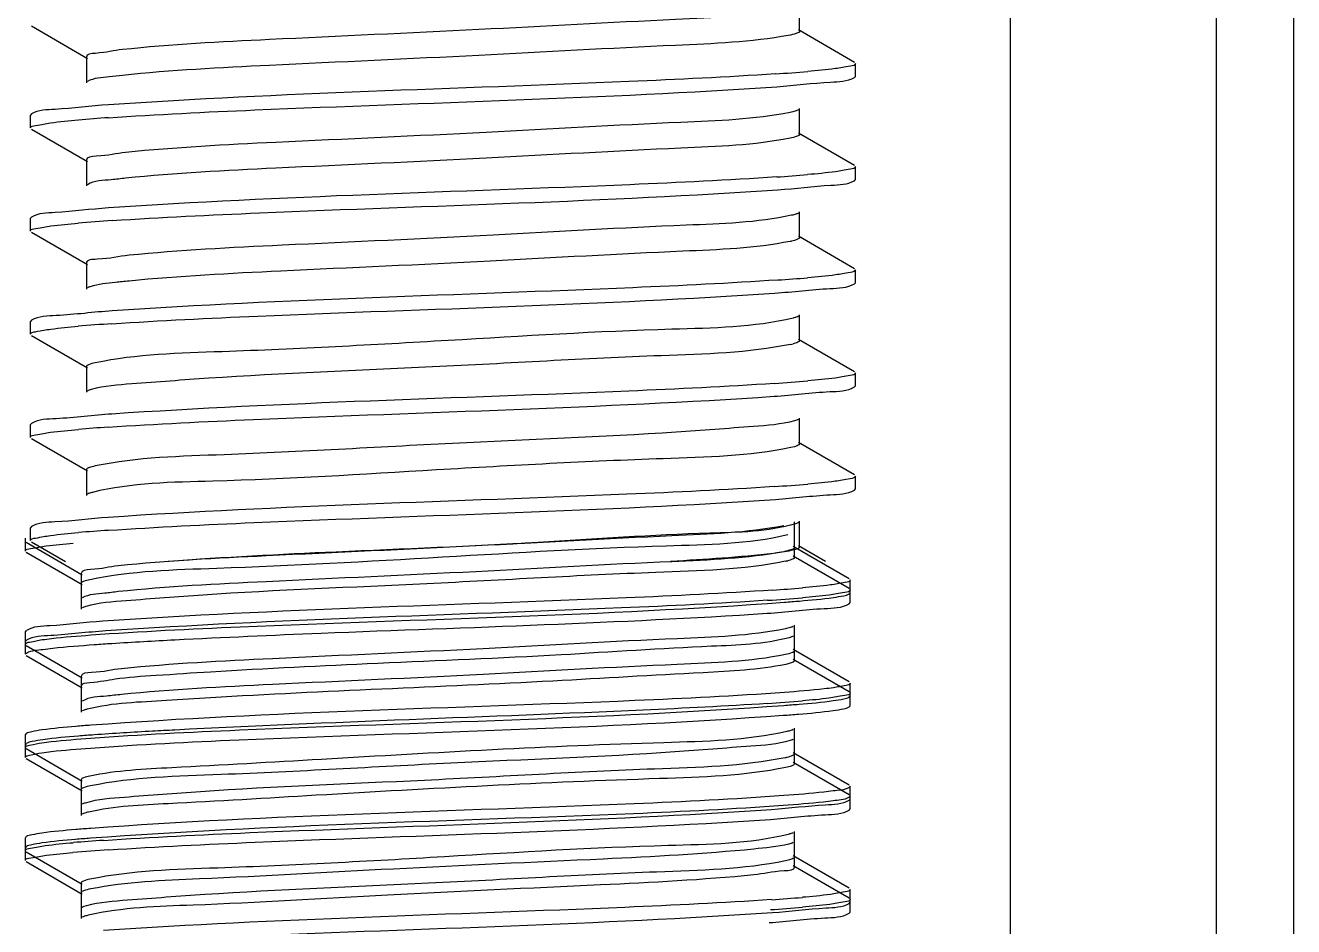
# Model space of a CAD drawing. Extents: x 1031190 to 1725648, y 733081 to 1571294.
# Drawn here: x 1139946.8 to 1140239.7, y 1214917.1 to 1215125.1 of the extents above; entities that cross this region are included whole.
import ezdxf

# ---------------------------------------------------------------- set-up
doc = ezdxf.new("R2010")
doc.units = 0
doc.header["$LTSCALE"] = 1000
doc.header["$MEASUREMENT"] = 0

msp = doc.modelspace()

# ---------------------------------------------------------------- linework, layer by layer
at = {"linetype": 'Continuous'}
for p, q in [((1140174.18, 1215988.29), (1140174.18, 1211247.26)), ((1140221.81, 1215988.29), (1140221.81, 1211247.26)), ((1140239.66, 1215988.29), (1140239.66, 1211247.26)), ((1140125.57, 1215123.79), (1140125.57, 1215129.74)), ((1139948.18, 1215125.01), (1139961.11, 1215117.53)), ((1140138.24, 1215116.61), (1140125.31, 1215124.09)), ((1139960.85, 1215117.83), (1139960.85, 1215111.88)), ((1140138.46, 1215113.37), (1140138.46, 1215116.35)), ((1140138.46, 1215113.37), (1140138.46, 1215116.35)), ((1140138.24, 1215113.11), (1140138.46, 1215113.37)), ((1139948.18, 1215104.7), (1139947.96, 1215104.44)), ((1139947.96, 1215101.46), (1139947.96, 1215104.44)), ((1139947.96, 1215101.46), (1139947.96, 1215104.44)), ((1140125.57, 1215099.97), (1140125.57, 1215105.93)), ((1139948.18, 1215101.2), (1139961.11, 1215093.72)), ((1140138.24, 1215092.79), (1140125.31, 1215100.28)), ((1139960.85, 1215094.02), (1139960.85, 1215088.07)), ((1140138.46, 1215089.56), (1140138.46, 1215092.53)), ((1140138.46, 1215089.56), (1140138.46, 1215092.53)), ((1140138.24, 1215089.29), (1140138.46, 1215089.56)), ((1139948.18, 1215080.89), (1139947.96, 1215080.63)), ((1139947.96, 1215077.65), (1139947.96, 1215080.63)), ((1139947.96, 1215077.65), (1139947.96, 1215080.63)), ((1140125.57, 1215076.16), (1140125.57, 1215082.11)), ((1139948.18, 1215077.39), (1139961.11, 1215069.91)), ((1140138.24, 1215068.98), (1140125.31, 1215076.46)), ((1139960.85, 1215070.21), (1139960.85, 1215064.25)), ((1140138.46, 1215065.74), (1140138.46, 1215068.72)), ((1140138.46, 1215065.74), (1140138.46, 1215068.72)), ((1140138.24, 1215065.48), (1140138.46, 1215065.74)), ((1139948.18, 1215057.07), (1139947.96, 1215056.81)), ((1140125.57, 1215052.35), (1140125.57, 1215058.3)), ((1139947.96, 1215053.84), (1139947.96, 1215056.81)), ((1139947.96, 1215053.84), (1139947.96, 1215056.81)), ((1139948.18, 1215053.58), (1139961.11, 1215046.09)), ((1140138.24, 1215045.17), (1140125.31, 1215052.65)), ((1139960.85, 1215046.39), (1139960.85, 1215040.44)), ((1140138.46, 1215041.93), (1140138.46, 1215044.91)), ((1140138.46, 1215041.93), (1140138.46, 1215044.91)), ((1140138.24, 1215041.67), (1140138.46, 1215041.93)), ((1140125.57, 1215028.54), (1140125.57, 1215034.49)), ((1139948.18, 1215033.26), (1139947.96, 1215033)), ((1139947.96, 1215030.02), (1139947.96, 1215033)), ((1139947.96, 1215030.02), (1139947.96, 1215033)), ((1139948.18, 1215029.76), (1139961.11, 1215022.28)), ((1140124.36, 1215027.89), (1140123.55, 1215027.69)), ((1140138.24, 1215021.35), (1140125.31, 1215028.84)), ((1139960.85, 1215022.58), (1139960.85, 1215016.63)), ((1140138.46, 1215018.12), (1140138.46, 1215021.09)), ((1140138.24, 1215017.86), (1140138.46, 1215018.12)), ((1140124.38, 1215004.58), (1140124.38, 1215010.53)), ((1140125.57, 1215004.72), (1140125.57, 1215010.68)), ((1139948.18, 1215009.45), (1139947.96, 1215009.19)), ((1139947.96, 1215006.21), (1139947.96, 1215009.19)), ((1139947.96, 1215006.21), (1139947.96, 1215009.19)), ((1140124.38, 1215002.3), (1140124.38, 1215008.25)), ((1139946.77, 1215003.79), (1139946.77, 1215006.76)), ((1139946.77, 1215003.79), (1139946.77, 1215006.76)), ((1139946.99, 1215005.81), (1139959.92, 1214998.32)), ((1139948.18, 1215005.95), (1139956.06, 1215001.39)), ((1140137.05, 1214997.4), (1140124.12, 1215004.88)), ((1140131.58, 1215001.39), (1140125.31, 1215005.02)), ((1139946.99, 1215003.53), (1139959.92, 1214996.05)), ((1140124.63, 1215004.15), (1140123.58, 1215003.89)), ((1140137.05, 1214995.12), (1140124.12, 1215002.6)), ((1139959.66, 1214998.63), (1139959.66, 1214992.67)), ((1139959.66, 1214996.35), (1139959.66, 1214990.39)), ((1140137.27, 1214994.16), (1140137.27, 1214997.14)), ((1140137.05, 1214993.9), (1140137.27, 1214994.16)), ((1140137.27, 1214991.88), (1140137.27, 1214994.86)), ((1140137.27, 1214991.88), (1140137.27, 1214994.86)), ((1140137.05, 1214991.62), (1140137.27, 1214991.88)), ((1139946.99, 1214985.49), (1139946.77, 1214985.23)), ((1139946.77, 1214982.25), (1139946.77, 1214985.23)), ((1139946.77, 1214982.25), (1139946.77, 1214985.23)), ((1140124.38, 1214980.77), (1140124.38, 1214986.72)), ((1140124.38, 1214978.49), (1140124.38, 1214984.44)), ((1139946.99, 1214983.21), (1139946.77, 1214982.95)), ((1139946.77, 1214979.98), (1139946.77, 1214982.95)), ((1139946.77, 1214979.98), (1139946.77, 1214982.95)), ((1139946.99, 1214981.99), (1139959.92, 1214974.51)), ((1140137.05, 1214973.59), (1140124.12, 1214981.07)), ((1139946.99, 1214979.71), (1139959.92, 1214972.23)), ((1140137.05, 1214971.31), (1140124.12, 1214978.79)), ((1140123.14, 1214977.83), (1140122.36, 1214977.64)), ((1139959.66, 1214974.81), (1139959.66, 1214968.86)), ((1139959.66, 1214972.53), (1139959.66, 1214966.58)), ((1140137.27, 1214970.35), (1140137.27, 1214973.32)), ((1140137.27, 1214970.35), (1140137.27, 1214973.32)), ((1140137.05, 1214970.09), (1140137.27, 1214970.35)), ((1140137.27, 1214968.07), (1140137.27, 1214971.05)), ((1140137.27, 1214968.07), (1140137.27, 1214971.05)), ((1140137.05, 1214967.81), (1140137.27, 1214968.07)), ((1139946.99, 1214961.68), (1139946.77, 1214961.42)), ((1139946.77, 1214958.44), (1139946.77, 1214961.42)), ((1139946.77, 1214958.44), (1139946.77, 1214961.42)), ((1140124.38, 1214956.95), (1140124.38, 1214962.91)), ((1140124.38, 1214954.67), (1140124.38, 1214960.63)), ((1139946.99, 1214959.4), (1139946.77, 1214959.14)), ((1139946.77, 1214956.16), (1139946.77, 1214959.14)), ((1139946.77, 1214956.16), (1139946.77, 1214959.14)), ((1139946.99, 1214958.18), (1139959.92, 1214950.7)), ((1139946.99, 1214955.9), (1139959.92, 1214948.42)), ((1140137.05, 1214949.77), (1140124.12, 1214957.25)), ((1140137.05, 1214947.49), (1140124.12, 1214954.98)), ((1140123.41, 1214954.09), (1140122.39, 1214953.84)), ((1139959.66, 1214951), (1139959.66, 1214945.05)), ((1139959.66, 1214948.72), (1139959.66, 1214942.77)), ((1140137.27, 1214946.53), (1140137.27, 1214949.51)), ((1140137.27, 1214946.53), (1140137.27, 1214949.51)), ((1140137.05, 1214946.27), (1140137.27, 1214946.53)), ((1140137.27, 1214944.26), (1140137.27, 1214947.23)), ((1140137.27, 1214944.26), (1140137.27, 1214947.23)), ((1140137.05, 1214944), (1140137.27, 1214944.26)), ((1139946.99, 1214937.87), (1139946.77, 1214937.61)), ((1139946.77, 1214934.63), (1139946.77, 1214937.61)), ((1139946.77, 1214934.63), (1139946.77, 1214937.61)), ((1140124.38, 1214933.14), (1140124.38, 1214939.09)), ((1139946.99, 1214935.59), (1139946.77, 1214935.33)), ((1139946.77, 1214932.35), (1139946.77, 1214935.33)), ((1139946.77, 1214932.35), (1139946.77, 1214935.33)), ((1139946.99, 1214934.37), (1139959.92, 1214926.89)), ((1140124.38, 1214930.86), (1140124.38, 1214936.81)), ((1139946.99, 1214932.09), (1139959.92, 1214924.61)), ((1140122.97, 1214932.44), (1140122.33, 1214932.29)), ((1140137.05, 1214925.96), (1140124.12, 1214933.44)), ((1140137.05, 1214923.68), (1140124.12, 1214931.16)), ((1139959.66, 1214927.19), (1139959.66, 1214921.23)), ((1140137.27, 1214922.72), (1140137.27, 1214925.7)), ((1139959.66, 1214924.91), (1139959.66, 1214918.95)), ((1140137.05, 1214922.46), (1140137.27, 1214922.72)), ((1140137.27, 1214920.44), (1140137.27, 1214923.42)), ((1140137.27, 1214920.44), (1140137.27, 1214923.42)), ((1140137.05, 1214920.18), (1140137.27, 1214920.44))]:
    msp.add_line(p, q, dxfattribs=at)
for centre, radius, start, end in [((1140092.55, 1215529.64), 416.6, 273.7824, 274.8062), ((1139993.36, 1214694.56), 410.18, 93.8281, 94.8033), ((1140092.88, 1215501.67), 412.43, 273.8103, 274.8058), ((1139994.45, 1214656.98), 423.99, 93.7358, 94.8048), ((1140119.4, 1215095.17), 20.28, 281.4289, 282.338), ((1140093.22, 1215473.58), 408.13, 273.8417, 274.8037), ((1139994.34, 1214634.57), 422.59, 93.7444, 94.8051), ((1140120.03, 1215068.4), 17.26, 281.5727, 283.5086), ((1140092.25, 1215461.93), 420.34, 273.7577, 274.8062), ((1139993.23, 1214624.7), 408.6, 93.8386, 94.8036), ((1140092.12, 1215439.77), 421.99, 273.7478, 274.8056), ((1139993.33, 1214599.63), 409.86, 93.8302, 94.8034), ((1140118.76, 1215018.74), 17.65, 281.5584, 283.3366), ((1140090.45, 1215419.7), 428.18, 273.7147, 274.7998), ((1140092.04, 1215401.91), 408.05, 273.842, 274.8039), ((1140090.32, 1215397.6), 429.9, 273.7049, 274.7979), ((1140118.41, 1214975.02), 19.31, 281.4817, 282.6766), ((1139992.17, 1214527.74), 410.18, 93.8281, 94.8033), ((1139993.8, 1214504.9), 430.8, 93.6991, 94.7988), ((1140091.72, 1215334.5), 412.1, 273.8126, 274.8057), ((1140091.29, 1215337.72), 417.61, 273.7817, 274.8013)]:
    msp.add_arc(centre, radius, start, end, dxfattribs=at)
for points, knots in [([(1140122.97, 1215128.79), (1140114.39, 1215127.2), (1140090.43, 1215126.29), (1140050.55, 1215124.02), (1140007.95, 1215122.14), (1139980.48, 1215120.74), (1139969.19, 1215119.55)], [0, 0, 0, 0, 0.169916, 0.464788, 0.779028, 1, 1, 1, 1]), ([(1140122.97, 1215122.83), (1140114.39, 1215121.25), (1140090.43, 1215120.34), (1140050.55, 1215118.07), (1140007.95, 1215116.18), (1139980.48, 1215114.79), (1139969.19, 1215113.6)], [0, 0, 0, 0, 0.169916, 0.464788, 0.779028, 1, 1, 1, 1]), ([(1140125.57, 1215123.79), (1140125.57, 1215123.52), (1140124.37, 1215123.12), (1140123.63, 1215122.95), (1140122.97, 1215122.83)], [0, 0, 0, 0, 0.287813, 1, 1, 1, 1]), ([(1139969.19, 1215119.55), (1139967.11, 1215119.34), (1139965.13, 1215118.71), (1139960.84, 1215118.59), (1139960.85, 1215117.83)], [0, 0, 0, 0, 0.733736, 1, 1, 1, 1]), ([(1140138.46, 1215116.35), (1140138.46, 1215115.91), (1140136.16, 1215115.63), (1140135, 1215115.31), (1140133.84, 1215115.16)], [0, 0, 0, 0, 0.271384, 1, 1, 1, 1]), ([(1139969.19, 1215113.6), (1139968.17, 1215113.49), (1139965.5, 1215113.1), (1139962.59, 1215113.04), (1139961.11, 1215112.18)], [0, 0, 0, 0, 0.373853, 1, 1, 1, 1]), ([(1140120.03, 1215113.95), (1140108.73, 1215113.19), (1140057.37, 1215110.72), (1140005.95, 1215109.53), (1139965.95, 1215106.81)], [0, 0, 0, 0, 0.220263, 1, 1, 1, 1]), ([(1140120.29, 1215110.99), (1140124.44, 1215111.27), (1140130.27, 1215112.08), (1140136.61, 1215112.18), (1140138.23, 1215113.11)], [0, 0, 0, 0, 0.690508, 1, 1, 1, 1]), ([(1139965.97, 1215103.83), (1139977.23, 1215104.6), (1140028.67, 1215107.07), (1140080.17, 1215108.27), (1140120.29, 1215110.99)], [0, 0, 0, 0, 0.219081, 1, 1, 1, 1]), ([(1139965.95, 1215106.81), (1139961.84, 1215106.53), (1139956.07, 1215105.73), (1139949.79, 1215105.62), (1139948.19, 1215104.7)], [0, 0, 0, 0, 0.690323, 1, 1, 1, 1]), ([(1140123.37, 1215105.05), (1140115.09, 1215103.39), (1140091.51, 1215102.6), (1140052, 1215100.25), (1140009.23, 1215098.4), (1139981.46, 1215096.98), (1139969.93, 1215095.82)], [0, 0, 0, 0, 0.164798, 0.457724, 0.773903, 1, 1, 1, 1]), ([(1140125.31, 1215105.63), (1140125.08, 1215105.49), (1140124.43, 1215105.28), (1140123.77, 1215105.13), (1140123.37, 1215105.05)], [0, 0, 0, 0, 0.388853, 1, 1, 1, 1]), ([(1139947.96, 1215101.46), (1139947.96, 1215101.9), (1139950.25, 1215102.18), (1139951.41, 1215102.5), (1139952.56, 1215102.65)], [0, 0, 0, 0, 0.271489, 1, 1, 1, 1]), ([(1140123.37, 1215099.1), (1140115.09, 1215097.44), (1140091.51, 1215096.64), (1140052, 1215094.29), (1140009.23, 1215092.45), (1139981.46, 1215091.03), (1139969.93, 1215089.86)], [0, 0, 0, 0, 0.164798, 0.457724, 0.773903, 1, 1, 1, 1]), ([(1140125.57, 1215099.97), (1140125.57, 1215099.74), (1140124.58, 1215099.36), (1140123.93, 1215099.21), (1140123.37, 1215099.1)], [0, 0, 0, 0, 0.292777, 1, 1, 1, 1]), ([(1139969.93, 1215095.82), (1139967.67, 1215095.59), (1139965.53, 1215094.9), (1139960.85, 1215094.84), (1139960.85, 1215094.02)], [0, 0, 0, 0, 0.734506, 1, 1, 1, 1]), ([(1140138.46, 1215092.53), (1140138.46, 1215092.1), (1140136.18, 1215091.81), (1140135.03, 1215091.5), (1140133.88, 1215091.35)], [0, 0, 0, 0, 0.271538, 1, 1, 1, 1]), ([(1139969.93, 1215089.86), (1139968.82, 1215089.75), (1139965.9, 1215089.33), (1139962.72, 1215089.31), (1139961.11, 1215088.37)], [0, 0, 0, 0, 0.375724, 1, 1, 1, 1]), ([(1140120.29, 1215090.15), (1140109, 1215089.39), (1140057.56, 1215086.91), (1140006.06, 1215085.72), (1139965.97, 1215083)], [0, 0, 0, 0, 0.219643, 1, 1, 1, 1]), ([(1140120.57, 1215087.19), (1140124.66, 1215087.47), (1140130.39, 1215088.27), (1140136.64, 1215088.38), (1140138.23, 1215089.29)], [0, 0, 0, 0, 0.690201, 1, 1, 1, 1]), ([(1139966.83, 1215080.08), (1139978.16, 1215080.83), (1140029.41, 1215083.29), (1140080.72, 1215084.48), (1140120.57, 1215087.19)], [0, 0, 0, 0, 0.221375, 1, 1, 1, 1]), ([(1139965.97, 1215083), (1139961.86, 1215082.72), (1139956.08, 1215081.92), (1139949.79, 1215081.81), (1139948.19, 1215080.89)], [0, 0, 0, 0, 0.690341, 1, 1, 1, 1]), ([(1140123.73, 1215081.31), (1140115.76, 1215079.57), (1140092.57, 1215078.91), (1140053.46, 1215076.47), (1140010.52, 1215074.66), (1139982.47, 1215073.22), (1139970.71, 1215072.08)], [0, 0, 0, 0, 0.159658, 0.450626, 0.768754, 1, 1, 1, 1]), ([(1140125.31, 1215081.81), (1140125.12, 1215081.7), (1140124.59, 1215081.52), (1140124.06, 1215081.38), (1140123.73, 1215081.31)], [0, 0, 0, 0, 0.39781, 1, 1, 1, 1]), ([(1139947.96, 1215077.65), (1139947.96, 1215078.09), (1139950.31, 1215078.37), (1139951.5, 1215078.7), (1139952.68, 1215078.85)], [0, 0, 0, 0, 0.271035, 1, 1, 1, 1]), ([(1140123.42, 1215075.29), (1140115.27, 1215073.64), (1140091.98, 1215072.86), (1140052.84, 1215070.51), (1140010.18, 1215068.69), (1139982.36, 1215067.26), (1139970.71, 1215066.13)], [0, 0, 0, 0, 0.163103, 0.454144, 0.77037, 1, 1, 1, 1]), ([(1140125.57, 1215076.16), (1140125.57, 1215075.96), (1140124.76, 1215075.59), (1140124.2, 1215075.46), (1140123.73, 1215075.36)], [0, 0, 0, 0, 0.298854, 1, 1, 1, 1]), ([(1139970.71, 1215072.08), (1139968.25, 1215071.84), (1139965.95, 1215071.08), (1139960.85, 1215071.1), (1139960.85, 1215070.21)], [0, 0, 0, 0, 0.735116, 1, 1, 1, 1]), ([(1139970.71, 1215066.13), (1139969.67, 1215066.03), (1139966.67, 1215065.69), (1139963.62, 1215065.41), (1139961.73, 1215064.81)], [0, 0, 0, 0, 0.345444, 1, 1, 1, 1]), ([(1140120.57, 1215066.36), (1140109.41, 1215065.6), (1140058.16, 1215063.13), (1140006.85, 1215061.9), (1139966.83, 1215059.24)], [0, 0, 0, 0, 0.2181, 1, 1, 1, 1]), ([(1140138.46, 1215068.72), (1140138.46, 1215068.29), (1140136.19, 1215068), (1140135.04, 1215067.69), (1140133.89, 1215067.54)], [0, 0, 0, 0, 0.271601, 1, 1, 1, 1]), ([(1139961.73, 1215064.81), (1139961.61, 1215064.77), (1139961.4, 1215064.7), (1139961.19, 1215064.61), (1139961.11, 1215064.56)], [0, 0, 0, 0, 0.563324, 1, 1, 1, 1]), ([(1139966.75, 1215056.26), (1139977.98, 1215057.01), (1140028.99, 1215059.45), (1140080.07, 1215060.67), (1140119.8, 1215063.33)], [0, 0, 0, 0, 0.220392, 1, 1, 1, 1]), ([(1140119.8, 1215063.33), (1140124.07, 1215063.62), (1140130.05, 1215064.44), (1140136.57, 1215064.53), (1140138.23, 1215065.48)], [0, 0, 0, 0, 0.690998, 1, 1, 1, 1]), ([(1139966.83, 1215059.24), (1139962.51, 1215058.95), (1139956.46, 1215058.11), (1139949.86, 1215058.04), (1139948.19, 1215057.07)], [0, 0, 0, 0, 0.691204, 1, 1, 1, 1]), ([(1140124.07, 1215057.58), (1140114.96, 1215055.37), (1140088.08, 1215055.06), (1140044.27, 1215052.33), (1139999.91, 1215049.88), (1139972.48, 1215049.25), (1139962.86, 1215047.23)], [0, 0, 0, 0, 0.173919, 0.493974, 0.817428, 1, 1, 1, 1]), ([(1140125.31, 1215058), (1140125.15, 1215057.91), (1140124.74, 1215057.75), (1140124.32, 1215057.64), (1140124.07, 1215057.58)], [0, 0, 0, 0, 0.408003, 1, 1, 1, 1]), ([(1139947.96, 1215053.84), (1139947.96, 1215054.28), (1139950.3, 1215054.56), (1139951.48, 1215054.88), (1139952.67, 1215055.03)], [0, 0, 0, 0, 0.271101, 1, 1, 1, 1]), ([(1140123.5, 1215051.5), (1140113.7, 1215049.48), (1140085.89, 1215048.87), (1140041.22, 1215046.06), (1140000.34, 1215044.63), (1139974.16, 1215042.57), (1139965.02, 1215041.91), (1139961.99, 1215041.07)], [0, 0, 0, 0, 0.185394, 0.511906, 0.831666, 0.941677, 1, 1, 1, 1]), ([(1140125.57, 1215052.35), (1140125.57, 1215052.17), (1140124.93, 1215051.83), (1140124.45, 1215051.71), (1140124.07, 1215051.62)], [0, 0, 0, 0, 0.306365, 1, 1, 1, 1]), ([(1139962.86, 1215047.23), (1139962.35, 1215047.13), (1139961.74, 1215046.99), (1139960.85, 1215046.61), (1139960.85, 1215046.39)], [0, 0, 0, 0, 0.705027, 1, 1, 1, 1]), ([(1140119.8, 1215042.49), (1140108.59, 1215041.74), (1140057.57, 1215039.29), (1140006.5, 1215038.07), (1139966.75, 1215035.42)], [0, 0, 0, 0, 0.219978, 1, 1, 1, 1]), ([(1140138.46, 1215044.91), (1140138.46, 1215044.47), (1140136.14, 1215044.19), (1140134.97, 1215043.87), (1140133.8, 1215043.72)], [0, 0, 0, 0, 0.271246, 1, 1, 1, 1]), ([(1139961.99, 1215041.07), (1139961.81, 1215041.02), (1139961.51, 1215040.93), (1139961.22, 1215040.81), (1139961.11, 1215040.74)], [0, 0, 0, 0, 0.577171, 1, 1, 1, 1]), ([(1139965.88, 1215032.39), (1139977.06, 1215033.15), (1140028.33, 1215035.62), (1140079.67, 1215036.84), (1140119.7, 1215039.51)], [0, 0, 0, 0, 0.218278, 1, 1, 1, 1]), ([(1140119.7, 1215039.51), (1140124, 1215039.8), (1140130.01, 1215040.63), (1140136.57, 1215040.71), (1140138.23, 1215041.67)], [0, 0, 0, 0, 0.691085, 1, 1, 1, 1]), ([(1139966.75, 1215035.42), (1139962.45, 1215035.13), (1139956.43, 1215034.3), (1139949.86, 1215034.22), (1139948.19, 1215033.26)], [0, 0, 0, 0, 0.691128, 1, 1, 1, 1]), ([(1140124.36, 1215033.84), (1140121.29, 1215033.01), (1140112.1, 1215032.34), (1140085.85, 1215030.3), (1140045, 1215028.85), (1140000.4, 1215026.05), (1139972.67, 1215025.45), (1139962.91, 1215023.43)], [0, 0, 0, 0, 0.059025, 0.169477, 0.489312, 0.815208, 1, 1, 1, 1]), ([(1140125.31, 1215034.19), (1140125.19, 1215034.12), (1140124.87, 1215033.99), (1140124.55, 1215033.89), (1140124.36, 1215033.84)], [0, 0, 0, 0, 0.419644, 1, 1, 1, 1]), ([(1139947.96, 1215030.02), (1139947.96, 1215030.46), (1139950.24, 1215030.74), (1139951.39, 1215031.05), (1139952.54, 1215031.2)], [0, 0, 0, 0, 0.271575, 1, 1, 1, 1]), ([(1140125.57, 1215028.54), (1140125.57, 1215028.39), (1140125.08, 1215028.07), (1140124.67, 1215027.97), (1140124.36, 1215027.89)], [0, 0, 0, 0, 0.315715, 1, 1, 1, 1]), ([(1140123.55, 1215027.69), (1140113.89, 1215025.68), (1140086.39, 1215025.04), (1140041.95, 1215022.6), (1139998.16, 1215019.82), (1139971.31, 1215019.58), (1139962.28, 1215017.34)], [0, 0, 0, 0, 0.183095, 0.50716, 0.827184, 1, 1, 1, 1]), ([(1139962.91, 1215023.43), (1139962.39, 1215023.32), (1139961.77, 1215023.18), (1139960.85, 1215022.8), (1139960.85, 1215022.58)], [0, 0, 0, 0, 0.705588, 1, 1, 1, 1]), ([(1140138.46, 1215021.09), (1140138.46, 1215020.65), (1140136.12, 1215020.37), (1140134.95, 1215020.05), (1140133.77, 1215019.9)], [0, 0, 0, 0, 0.271149, 1, 1, 1, 1]), ([(1139962.28, 1215017.34), (1139962.04, 1215017.28), (1139961.64, 1215017.17), (1139961.26, 1215017.02), (1139961.11, 1215016.93)], [0, 0, 0, 0, 0.589215, 1, 1, 1, 1]), ([(1140119.7, 1215018.67), (1140108.38, 1215017.92), (1140057.11, 1215015.46), (1140005.77, 1215014.27), (1139965.88, 1215011.55)], [0, 0, 0, 0, 0.221088, 1, 1, 1, 1]), ([(1140120.02, 1215015.72), (1140124.24, 1215016), (1140130.15, 1215016.82), (1140136.59, 1215016.91), (1140138.23, 1215017.86)], [0, 0, 0, 0, 0.690779, 1, 1, 1, 1]), ([(1139965.95, 1215008.58), (1139977.17, 1215009.34), (1140028.53, 1215011.82), (1140079.95, 1215013.02), (1140120.02, 1215015.72)], [0, 0, 0, 0, 0.218769, 1, 1, 1, 1]), ([(1139965.88, 1215011.55), (1139961.78, 1215011.27), (1139956.04, 1215010.48), (1139949.78, 1215010.37), (1139948.19, 1215009.45)], [0, 0, 0, 0, 0.690244, 1, 1, 1, 1]), ([(1140125.31, 1215010.37), (1140125.22, 1215010.32), (1140124.99, 1215010.22), (1140124.76, 1215010.14), (1140124.63, 1215010.1)], [0, 0, 0, 0, 0.433013, 1, 1, 1, 1]), ([(1139947.96, 1215006.21), (1139947.96, 1215006.64), (1139950.25, 1215006.93), (1139951.4, 1215007.24), (1139952.56, 1215007.39)], [0, 0, 0, 0, 0.271506, 1, 1, 1, 1]), ([(1140122.83, 1215007.52), (1140113.69, 1215005.34), (1140086.8, 1215004.99), (1140042.98, 1215002.29), (1139998.66, 1214999.83), (1139971.27, 1214999.2), (1139961.67, 1214997.18)], [0, 0, 0, 0, 0.174525, 0.494592, 0.817709, 1, 1, 1, 1]), ([(1140121.91, 1215009.6), (1140113.42, 1215007.99), (1140089.58, 1215007.12), (1140049.8, 1215004.82), (1140007.15, 1215002.95), (1139979.59, 1215001.55), (1139968.23, 1215000.37)], [0, 0, 0, 0, 0.168355, 0.462634, 0.777465, 1, 1, 1, 1]), ([(1140124.63, 1215010.1), (1140118.27, 1215008.16), (1140098.06, 1215008.04), (1140062.92, 1215005.32), (1140021.13, 1215003.79), (1139992.68, 1215002.32), (1139979.78, 1215001.39)], [0, 0, 0, 0, 0.137438, 0.410761, 0.732679, 1, 1, 1, 1]), ([(1139946.77, 1215003.79), (1139946.77, 1215004.24), (1139949.15, 1215004.51), (1139950.35, 1215004.84), (1139951.55, 1215004.99)], [0, 0, 0, 0, 0.270914, 1, 1, 1, 1]), ([(1140124.38, 1215004.58), (1140124.38, 1215004.32), (1140123.25, 1215003.93), (1140122.53, 1215003.77), (1140121.91, 1215003.65)], [0, 0, 0, 0, 0.289227, 1, 1, 1, 1]), ([(1140125.57, 1215004.72), (1140125.57, 1215004.6), (1140125.21, 1215004.32), (1140124.87, 1215004.22), (1140124.63, 1215004.15)], [0, 0, 0, 0, 0.327438, 1, 1, 1, 1]), ([(1140122.3, 1215001.45), (1140112.48, 1214999.43), (1140084.63, 1214998.82), (1140039.92, 1214996.01), (1139999.02, 1214994.58), (1139972.88, 1214992.51), (1139963.77, 1214991.86), (1139960.76, 1214991.01)], [0, 0, 0, 0, 0.185736, 0.512591, 0.832304, 0.942068, 1, 1, 1, 1]), ([(1140121.91, 1215003.65), (1140113.42, 1215002.04), (1140089.58, 1215001.17), (1140049.8, 1214998.87), (1140007.15, 1214997), (1139979.59, 1214995.59), (1139968.23, 1214994.42)], [0, 0, 0, 0, 0.168355, 0.462634, 0.777465, 1, 1, 1, 1]), ([(1140123.58, 1215003.89), (1140122.25, 1215003.61), (1140113.01, 1215002.38), (1140103.72, 1215001.87), (1140095.79, 1215001.39)], [0, 0, 0, 0, 0.146271, 1, 1, 1, 1]), ([(1140124.38, 1215002.3), (1140124.38, 1215002.12), (1140123.72, 1215001.78), (1140123.23, 1215001.66), (1140122.83, 1215001.56)], [0, 0, 0, 0, 0.305231, 1, 1, 1, 1]), ([(1139968.23, 1215000.37), (1139966.09, 1215000.15), (1139964.06, 1214999.51), (1139959.66, 1214999.41), (1139959.66, 1214998.63)], [0, 0, 0, 0, 0.733984, 1, 1, 1, 1]), ([(1139961.67, 1214997.18), (1139961.16, 1214997.08), (1139960.55, 1214996.94), (1139959.66, 1214996.56), (1139959.66, 1214996.35)], [0, 0, 0, 0, 0.704981, 1, 1, 1, 1]), ([(1140137.27, 1214997.14), (1140137.27, 1214996.71), (1140135, 1214996.42), (1140133.85, 1214996.11), (1140132.71, 1214995.96)], [0, 0, 0, 0, 0.271618, 1, 1, 1, 1]), ([(1139968.23, 1214994.42), (1139967.18, 1214994.31), (1139964.43, 1214993.9), (1139961.44, 1214993.86), (1139959.92, 1214992.97)], [0, 0, 0, 0, 0.374443, 1, 1, 1, 1]), ([(1140119.38, 1214994.78), (1140108.1, 1214994.01), (1140056.53, 1214991.52), (1140004.91, 1214990.33), (1139964.69, 1214987.59)], [0, 0, 0, 0, 0.219056, 1, 1, 1, 1]), ([(1140122.06, 1214991.99), (1140123.22, 1214992.07), (1140127, 1214992.37), (1140130.78, 1214992.71), (1140133.38, 1214993.07)], [0, 0, 0, 0, 0.307404, 1, 1, 1, 1]), ([(1140137.27, 1214994.86), (1140137.27, 1214994.4), (1140134.84, 1214994.13), (1140133.63, 1214993.8), (1140132.41, 1214993.64)], [0, 0, 0, 0, 0.270633, 1, 1, 1, 1]), ([(1140133.38, 1214993.07), (1140134.18, 1214993.19), (1140135.41, 1214993.4), (1140136.66, 1214993.68), (1140137.04, 1214993.9)], [0, 0, 0, 0, 0.643343, 1, 1, 1, 1]), ([(1139960.76, 1214991.01), (1139960.59, 1214990.97), (1139960.31, 1214990.88), (1139960.03, 1214990.76), (1139959.92, 1214990.69)], [0, 0, 0, 0, 0.575377, 1, 1, 1, 1]), ([(1139961.9, 1214984.42), (1139973.37, 1214985.26), (1140026.76, 1214987.87), (1140080.23, 1214988.92), (1140122.06, 1214991.99)], [0, 0, 0, 0, 0.215167, 1, 1, 1, 1]), ([(1140118.19, 1214992.42), (1140106.94, 1214991.67), (1140056, 1214989.23), (1140005, 1214988.02), (1139965.36, 1214985.36)], [0, 0, 0, 0, 0.221096, 1, 1, 1, 1]), ([(1140118.1, 1214989.43), (1140122.49, 1214989.72), (1140128.63, 1214990.58), (1140135.34, 1214990.64), (1140137.04, 1214991.62)], [0, 0, 0, 0, 0.691433, 1, 1, 1, 1]), ([(1139964.69, 1214987.59), (1139960.59, 1214987.31), (1139954.85, 1214986.52), (1139948.59, 1214986.41), (1139947, 1214985.49)], [0, 0, 0, 0, 0.69024, 1, 1, 1, 1]), ([(1139981.31, 1214983.31), (1139992.55, 1214983.89), (1140038.15, 1214985.91), (1140083.79, 1214987.17), (1140118.1, 1214989.43)], [0, 0, 0, 0, 0.246725, 1, 1, 1, 1]), ([(1139965.36, 1214985.36), (1139961.11, 1214985.08), (1139955.15, 1214984.25), (1139948.65, 1214984.16), (1139947, 1214983.21)], [0, 0, 0, 0, 0.690899, 1, 1, 1, 1]), ([(1139950.63, 1214983.34), (1139951.34, 1214983.44), (1139955.09, 1214983.9), (1139958.86, 1214984.2), (1139961.9, 1214984.42)], [0, 0, 0, 0, 0.191294, 1, 1, 1, 1]), ([(1140122.3, 1214985.86), (1140114.11, 1214984.18), (1140090.65, 1214983.43), (1140051.26, 1214981.05), (1140008.43, 1214979.22), (1139980.58, 1214977.79), (1139968.98, 1214976.63)], [0, 0, 0, 0, 0.163231, 0.45556, 0.772333, 1, 1, 1, 1]), ([(1140124.12, 1214986.42), (1140123.9, 1214986.29), (1140123.29, 1214986.09), (1140122.67, 1214985.94), (1140122.3, 1214985.86)], [0, 0, 0, 0, 0.391472, 1, 1, 1, 1]), ([(1140124.12, 1214984.14), (1140123.99, 1214984.07), (1140123.67, 1214983.93), (1140123.33, 1214983.83), (1140123.14, 1214983.78)], [0, 0, 0, 0, 0.417945, 1, 1, 1, 1]), ([(1139946.77, 1214982.25), (1139946.77, 1214982.62), (1139948.66, 1214982.94), (1139949.66, 1214983.2), (1139950.63, 1214983.34)], [0, 0, 0, 0, 0.274518, 1, 1, 1, 1]), ([(1139946.77, 1214979.98), (1139946.77, 1214980.1), (1139948.23, 1214981), (1139949.54, 1214980.91), (1139950.83, 1214981.09)], [0, 0, 0, 0, 0.088423, 1, 1, 1, 1]), ([(1139950.83, 1214981.09), (1139951.58, 1214981.19), (1139955.52, 1214981.66), (1139959.48, 1214981.97), (1139962.69, 1214982.2)], [0, 0, 0, 0, 0.191301, 1, 1, 1, 1]), ([(1139962.69, 1214982.2), (1139964.05, 1214982.3), (1139970.25, 1214982.72), (1139976.46, 1214983.06), (1139981.31, 1214983.31)], [0, 0, 0, 0, 0.219258, 1, 1, 1, 1]), ([(1140123.14, 1214983.78), (1140117.33, 1214982.24), (1140099.53, 1214981.72), (1140068, 1214979.48), (1140029.37, 1214977.97), (1140002.4, 1214976.64), (1139989.52, 1214975.87)], [0, 0, 0, 0, 0.134666, 0.394603, 0.711038, 1, 1, 1, 1]), ([(1140122.3, 1214979.91), (1140114.11, 1214978.23), (1140090.65, 1214977.47), (1140051.26, 1214975.1), (1140008.43, 1214973.26), (1139980.58, 1214971.84), (1139968.98, 1214970.68)], [0, 0, 0, 0, 0.163231, 0.45556, 0.772333, 1, 1, 1, 1]), ([(1140124.38, 1214980.77), (1140124.38, 1214980.54), (1140123.45, 1214980.16), (1140122.82, 1214980.02), (1140122.3, 1214979.91)], [0, 0, 0, 0, 0.294502, 1, 1, 1, 1]), ([(1140124.38, 1214978.49), (1140124.38, 1214978.34), (1140123.87, 1214978.02), (1140123.45, 1214977.91), (1140123.14, 1214977.83)], [0, 0, 0, 0, 0.314301, 1, 1, 1, 1]), ([(1139968.98, 1214976.63), (1139966.65, 1214976.4), (1139964.47, 1214975.69), (1139959.66, 1214975.66), (1139959.66, 1214974.81)], [0, 0, 0, 0, 0.734699, 1, 1, 1, 1]), ([(1139989.52, 1214975.87), (1139985.33, 1214975.62), (1139978.19, 1214975.08), (1139968.22, 1214974.52), (1139963.62, 1214973.43), (1139959.66, 1214973.25), (1139959.66, 1214972.53)], [0, 0, 0, 0, 0.417623, 0.73271, 0.928797, 1, 1, 1, 1]), ([(1140122.36, 1214977.64), (1140116.1, 1214976.34), (1140098.05, 1214975.51), (1140053.86, 1214972.76), (1140015.87, 1214971.49), (1139989.52, 1214969.91)], [0, 0, 0, 0, 0.144135, 0.405017, 1, 1, 1, 1]), ([(1140133.38, 1214972.24), (1140132.67, 1214972.14), (1140128.9, 1214971.68), (1140125.12, 1214971.38), (1140122.06, 1214971.15)], [0, 0, 0, 0, 0.191409, 1, 1, 1, 1]), ([(1140137.27, 1214973.32), (1140137.27, 1214972.95), (1140135.36, 1214972.63), (1140134.36, 1214972.38), (1140133.38, 1214972.24)], [0, 0, 0, 0, 0.274374, 1, 1, 1, 1]), ([(1139968.98, 1214970.68), (1139967.83, 1214970.57), (1139964.84, 1214970.13), (1139961.57, 1214970.12), (1139959.92, 1214969.16)], [0, 0, 0, 0, 0.376256, 1, 1, 1, 1]), ([(1139989.52, 1214969.91), (1139986.13, 1214969.71), (1139976.65, 1214968.98), (1139967, 1214968.78), (1139961.05, 1214967.28)], [0, 0, 0, 0, 0.356375, 1, 1, 1, 1]), ([(1140122.06, 1214971.15), (1140110.57, 1214970.31), (1140057.18, 1214967.71), (1140003.72, 1214966.66), (1139961.9, 1214963.58)], [0, 0, 0, 0, 0.215475, 1, 1, 1, 1]), ([(1140121.93, 1214968.17), (1140123.1, 1214968.25), (1140126.91, 1214968.55), (1140130.72, 1214968.89), (1140133.35, 1214969.26)], [0, 0, 0, 0, 0.307307, 1, 1, 1, 1]), ([(1140137.27, 1214971.05), (1140137.27, 1214970.58), (1140134.81, 1214970.32), (1140133.59, 1214969.98), (1140132.36, 1214969.82)], [0, 0, 0, 0, 0.270505, 1, 1, 1, 1]), ([(1140133.35, 1214969.26), (1140134.15, 1214969.37), (1140135.39, 1214969.58), (1140136.65, 1214969.86), (1140137.04, 1214970.09)], [0, 0, 0, 0, 0.643758, 1, 1, 1, 1]), ([(1139961.05, 1214967.28), (1139960.82, 1214967.22), (1139960.44, 1214967.11), (1139960.06, 1214966.96), (1139959.92, 1214966.88)], [0, 0, 0, 0, 0.58755, 1, 1, 1, 1]), ([(1139961.85, 1214960.6), (1139973.3, 1214961.45), (1140026.66, 1214964.05), (1140080.1, 1214965.11), (1140121.93, 1214968.17)], [0, 0, 0, 0, 0.214881, 1, 1, 1, 1]), ([(1140118.1, 1214968.6), (1140108.55, 1214967.97), (1140062.96, 1214965.73), (1140017.34, 1214964.33), (1139981.31, 1214962.47)], [0, 0, 0, 0, 0.209609, 1, 1, 1, 1]), ([(1140121.8, 1214965.88), (1140122.98, 1214965.96), (1140126.82, 1214966.26), (1140130.67, 1214966.6), (1140133.31, 1214966.97)], [0, 0, 0, 0, 0.307278, 1, 1, 1, 1]), ([(1140133.31, 1214966.97), (1140134.13, 1214967.09), (1140135.37, 1214967.3), (1140136.65, 1214967.58), (1140137.04, 1214967.81)], [0, 0, 0, 0, 0.644096, 1, 1, 1, 1]), ([(1139961.9, 1214963.58), (1139960.74, 1214963.5), (1139956.98, 1214963.2), (1139953.22, 1214962.87), (1139950.63, 1214962.5)], [0, 0, 0, 0, 0.307527, 1, 1, 1, 1]), ([(1139961.82, 1214958.32), (1139973.24, 1214959.16), (1140026.57, 1214961.77), (1140079.98, 1214962.83), (1140121.8, 1214965.88)], [0, 0, 0, 0, 0.21463, 1, 1, 1, 1]), ([(1139950.63, 1214962.5), (1139949.83, 1214962.39), (1139948.62, 1214962.18), (1139947.38, 1214961.9), (1139947, 1214961.68)], [0, 0, 0, 0, 0.643047, 1, 1, 1, 1]), ([(1139950.61, 1214959.52), (1139951.33, 1214959.62), (1139955.06, 1214960.08), (1139958.82, 1214960.38), (1139961.85, 1214960.6)], [0, 0, 0, 0, 0.191288, 1, 1, 1, 1]), ([(1139962.69, 1214961.36), (1139961.47, 1214961.27), (1139957.51, 1214960.97), (1139953.55, 1214960.63), (1139950.83, 1214960.25)], [0, 0, 0, 0, 0.307563, 1, 1, 1, 1]), ([(1140122.65, 1214962.13), (1140113.37, 1214960.03), (1140077.19, 1214959.31), (1140029.98, 1214956.56), (1139985.84, 1214953.98), (1139967.87, 1214953.14), (1139961.65, 1214951.84)], [0, 0, 0, 0, 0.176934, 0.667357, 0.8818, 1, 1, 1, 1]), ([(1139981.31, 1214962.47), (1139979.57, 1214962.38), (1139973.36, 1214962.05), (1139967.16, 1214961.68), (1139962.69, 1214961.36)], [0, 0, 0, 0, 0.279122, 1, 1, 1, 1]), ([(1140124.12, 1214962.6), (1140123.94, 1214962.5), (1140123.45, 1214962.32), (1140122.95, 1214962.2), (1140122.65, 1214962.13)], [0, 0, 0, 0, 0.400787, 1, 1, 1, 1]), ([(1139946.77, 1214958.44), (1139946.77, 1214958.81), (1139948.65, 1214959.13), (1139949.65, 1214959.38), (1139950.61, 1214959.52)], [0, 0, 0, 0, 0.274578, 1, 1, 1, 1]), ([(1139950.83, 1214960.25), (1139949.99, 1214960.13), (1139948.71, 1214959.91), (1139947.4, 1214959.63), (1139947, 1214959.4)], [0, 0, 0, 0, 0.645001, 1, 1, 1, 1]), ([(1139950.6, 1214957.24), (1139951.32, 1214957.34), (1139955.04, 1214957.8), (1139958.79, 1214958.1), (1139961.82, 1214958.32)], [0, 0, 0, 0, 0.191274, 1, 1, 1, 1]), ([(1140123.4, 1214960.04), (1140120.47, 1214959.17), (1140111.46, 1214958.55), (1140085.44, 1214956.44), (1140044.51, 1214955.04), (1139999.66, 1214952.22), (1139971.67, 1214951.6), (1139961.78, 1214949.58)], [0, 0, 0, 0, 0.056631, 0.165562, 0.48509, 0.813078, 1, 1, 1, 1]), ([(1140124.12, 1214960.33), (1140124.02, 1214960.27), (1140123.79, 1214960.16), (1140123.54, 1214960.08), (1140123.4, 1214960.04)], [0, 0, 0, 0, 0.430757, 1, 1, 1, 1]), ([(1139946.77, 1214956.16), (1139946.77, 1214956.53), (1139948.65, 1214956.85), (1139949.64, 1214957.1), (1139950.6, 1214957.24)], [0, 0, 0, 0, 0.274628, 1, 1, 1, 1]), ([(1140122.26, 1214956.09), (1140112.35, 1214954.07), (1140084.33, 1214953.45), (1140039.45, 1214950.63), (1139998.51, 1214949.23), (1139972.52, 1214947.11), (1139963.53, 1214946.51), (1139960.61, 1214945.62)], [0, 0, 0, 0, 0.18717, 0.515415, 0.834912, 0.94366, 1, 1, 1, 1]), ([(1140124.38, 1214956.95), (1140124.38, 1214956.76), (1140123.63, 1214956.4), (1140123.09, 1214956.27), (1140122.65, 1214956.17)], [0, 0, 0, 0, 0.30098, 1, 1, 1, 1]), ([(1140124.38, 1214954.67), (1140124.38, 1214954.55), (1140124, 1214954.26), (1140123.66, 1214954.17), (1140123.41, 1214954.09)], [0, 0, 0, 0, 0.32566, 1, 1, 1, 1]), ([(1139961.65, 1214951.84), (1139961.15, 1214951.73), (1139960.55, 1214951.59), (1139959.66, 1214951.22), (1139959.66, 1214951)], [0, 0, 0, 0, 0.704878, 1, 1, 1, 1]), ([(1140122.39, 1214953.84), (1140112.84, 1214951.83), (1140076.4, 1214950.92), (1140028.93, 1214948.35), (1139985.05, 1214945.66), (1139967.37, 1214944.91), (1139961.36, 1214943.54)], [0, 0, 0, 0, 0.181368, 0.673276, 0.885489, 1, 1, 1, 1]), ([(1139961.78, 1214949.58), (1139961.24, 1214949.47), (1139960.61, 1214949.33), (1139959.66, 1214948.95), (1139959.66, 1214948.72)], [0, 0, 0, 0, 0.706338, 1, 1, 1, 1]), ([(1140137.27, 1214949.51), (1140137.27, 1214949.39), (1140135.87, 1214948.51), (1140134.59, 1214948.59), (1140133.35, 1214948.42)], [0, 0, 0, 0, 0.08904, 1, 1, 1, 1]), ([(1140121.93, 1214947.33), (1140110.43, 1214946.49), (1140057.07, 1214943.89), (1140003.63, 1214942.84), (1139961.86, 1214939.77)], [0, 0, 0, 0, 0.215876, 1, 1, 1, 1]), ([(1140119.12, 1214944.16), (1140123.27, 1214944.44), (1140129.09, 1214945.24), (1140135.43, 1214945.35), (1140137.04, 1214946.27)], [0, 0, 0, 0, 0.690486, 1, 1, 1, 1]), ([(1140133.31, 1214946.14), (1140132.58, 1214946.03), (1140128.75, 1214945.57), (1140124.91, 1214945.27), (1140121.8, 1214945.04)], [0, 0, 0, 0, 0.191503, 1, 1, 1, 1]), ([(1140133.35, 1214948.42), (1140132.62, 1214948.32), (1140128.82, 1214947.86), (1140125.01, 1214947.56), (1140121.93, 1214947.33)], [0, 0, 0, 0, 0.191489, 1, 1, 1, 1]), ([(1140137.27, 1214947.23), (1140137.27, 1214947.11), (1140135.86, 1214946.22), (1140134.57, 1214946.31), (1140133.31, 1214946.14)], [0, 0, 0, 0, 0.088878, 1, 1, 1, 1]), ([(1139960.61, 1214945.62), (1139960.48, 1214945.58), (1139960.24, 1214945.5), (1139960.01, 1214945.4), (1139959.92, 1214945.35)], [0, 0, 0, 0, 0.567761, 1, 1, 1, 1]), ([(1139961.36, 1214943.54), (1139961.07, 1214943.47), (1139960.58, 1214943.35), (1139960.1, 1214943.17), (1139959.92, 1214943.07)], [0, 0, 0, 0, 0.598372, 1, 1, 1, 1]), ([(1140121.8, 1214945.04), (1140110.28, 1214944.2), (1140056.95, 1214941.61), (1140003.54, 1214940.56), (1139961.82, 1214937.49)], [0, 0, 0, 0, 0.216262, 1, 1, 1, 1]), ([(1139964.78, 1214937), (1139976.04, 1214937.76), (1140027.49, 1214940.24), (1140078.99, 1214941.44), (1140119.12, 1214944.16)], [0, 0, 0, 0, 0.219101, 1, 1, 1, 1]), ([(1140118.83, 1214941.86), (1140123.05, 1214942.14), (1140128.96, 1214942.96), (1140135.4, 1214943.05), (1140137.04, 1214944)], [0, 0, 0, 0, 0.69074, 1, 1, 1, 1]), ([(1139966, 1214934.8), (1139977.28, 1214935.55), (1140028.22, 1214937.98), (1140079.22, 1214939.19), (1140118.83, 1214941.86)], [0, 0, 0, 0, 0.221595, 1, 1, 1, 1]), ([(1139950.61, 1214938.69), (1139949.83, 1214938.57), (1139948.62, 1214938.36), (1139947.38, 1214938.09), (1139947, 1214937.87)], [0, 0, 0, 0, 0.642914, 1, 1, 1, 1]), ([(1139961.82, 1214937.49), (1139960.66, 1214937.4), (1139956.92, 1214937.11), (1139953.18, 1214936.77), (1139950.6, 1214936.41)], [0, 0, 0, 0, 0.307554, 1, 1, 1, 1]), ([(1139961.86, 1214939.77), (1139960.7, 1214939.68), (1139956.95, 1214939.39), (1139953.2, 1214939.05), (1139950.61, 1214938.69)], [0, 0, 0, 0, 0.307545, 1, 1, 1, 1]), ([(1140122.97, 1214938.39), (1140113.95, 1214936.14), (1140087.11, 1214935.91), (1140043.33, 1214933.12), (1139998.86, 1214930.69), (1139971.35, 1214930.05), (1139961.68, 1214928.03)], [0, 0, 0, 0, 0.172561, 0.492576, 0.816781, 1, 1, 1, 1]), ([(1140124.12, 1214938.79), (1140123.98, 1214938.71), (1140123.59, 1214938.56), (1140123.2, 1214938.45), (1140122.97, 1214938.39)], [0, 0, 0, 0, 0.411412, 1, 1, 1, 1]), ([(1139946.77, 1214934.63), (1139946.77, 1214935.06), (1139949.06, 1214935.35), (1139950.22, 1214935.66), (1139951.37, 1214935.81)], [0, 0, 0, 0, 0.27149, 1, 1, 1, 1]), ([(1139950.6, 1214936.41), (1139949.82, 1214936.29), (1139948.61, 1214936.08), (1139947.38, 1214935.81), (1139947, 1214935.59)], [0, 0, 0, 0, 0.642806, 1, 1, 1, 1]), ([(1140115, 1214934.99), (1140103.43, 1214933.84), (1140075.67, 1214932.42), (1140032.95, 1214930.58), (1139993.58, 1214928.24), (1139970.11, 1214927.44), (1139961.87, 1214925.79)], [0, 0, 0, 0, 0.227338, 0.543381, 0.835579, 1, 1, 1, 1]), ([(1140124.12, 1214936.51), (1140123.79, 1214936.32), (1140120.77, 1214935.51), (1140117.7, 1214935.26), (1140115, 1214934.99)], [0, 0, 0, 0, 0.122773, 1, 1, 1, 1]), ([(1139946.77, 1214932.35), (1139946.77, 1214932.81), (1139949.22, 1214933.08), (1139950.44, 1214933.42), (1139951.67, 1214933.57)], [0, 0, 0, 0, 0.270512, 1, 1, 1, 1]), ([(1140122.33, 1214932.29), (1140112.57, 1214930.27), (1140084.85, 1214929.67), (1140040.28, 1214926.87), (1139999.43, 1214925.42), (1139973.17, 1214923.39), (1139963.97, 1214922.71), (1139960.88, 1214921.89)], [0, 0, 0, 0, 0.184655, 0.51041, 0.830262, 0.940815, 1, 1, 1, 1]), ([(1140124.38, 1214933.14), (1140124.38, 1214932.97), (1140123.79, 1214932.64), (1140123.33, 1214932.53), (1140122.97, 1214932.44)], [0, 0, 0, 0, 0.309013, 1, 1, 1, 1]), ([(1140115, 1214929.03), (1140103.23, 1214927.87), (1140075.02, 1214926.42), (1140031.8, 1214924.63), (1139992.49, 1214922.09), (1139969.19, 1214921.55), (1139961.29, 1214919.71)], [0, 0, 0, 0, 0.230362, 0.549996, 0.842071, 1, 1, 1, 1]), ([(1140124.38, 1214930.86), (1140124.38, 1214930.01), (1140119.54, 1214929.98), (1140117.34, 1214929.27), (1140115, 1214929.03)], [0, 0, 0, 0, 0.265249, 1, 1, 1, 1]), ([(1139961.68, 1214928.03), (1139961.17, 1214927.92), (1139960.56, 1214927.78), (1139959.66, 1214927.41), (1139959.66, 1214927.19)], [0, 0, 0, 0, 0.705158, 1, 1, 1, 1]), ([(1139961.87, 1214925.79), (1139961.31, 1214925.68), (1139960.66, 1214925.53), (1139959.66, 1214925.14), (1139959.66, 1214924.91)], [0, 0, 0, 0, 0.707444, 1, 1, 1, 1]), ([(1140137.27, 1214925.7), (1140137.27, 1214925.27), (1140134.99, 1214924.98), (1140133.84, 1214924.67), (1140132.69, 1214924.52)], [0, 0, 0, 0, 0.271549, 1, 1, 1, 1]), ([(1140119.12, 1214923.32), (1140107.84, 1214922.56), (1140056.39, 1214920.08), (1140004.88, 1214918.89), (1139964.78, 1214916.16)], [0, 0, 0, 0, 0.219594, 1, 1, 1, 1]), ([(1140119.29, 1214920.35), (1140123.4, 1214920.63), (1140129.16, 1214921.43), (1140135.44, 1214921.54), (1140137.04, 1214922.46)], [0, 0, 0, 0, 0.690306, 1, 1, 1, 1]), ([(1140137.27, 1214923.42), (1140137.27, 1214922.97), (1140134.91, 1214922.7), (1140133.73, 1214922.37), (1140132.54, 1214922.22)], [0, 0, 0, 0, 0.271056, 1, 1, 1, 1]), ([(1139960.88, 1214921.89), (1139960.69, 1214921.84), (1139960.36, 1214921.74), (1139960.04, 1214921.61), (1139959.92, 1214921.54)], [0, 0, 0, 0, 0.581026, 1, 1, 1, 1]), ([(1139961.29, 1214919.71), (1139961.01, 1214919.65), (1139960.55, 1214919.52), (1139960.09, 1214919.35), (1139959.92, 1214919.26)], [0, 0, 0, 0, 0.595892, 1, 1, 1, 1]), ([(1139964.76, 1214913.18), (1139976.03, 1214913.95), (1140027.55, 1214916.43), (1140079.12, 1214917.62), (1140119.29, 1214920.35)], [0, 0, 0, 0, 0.219208, 1, 1, 1, 1]), ([(1140118.51, 1214918.02), (1140122.8, 1214918.31), (1140128.81, 1214919.14), (1140135.38, 1214919.22), (1140137.04, 1214920.18)], [0, 0, 0, 0, 0.69105, 1, 1, 1, 1])]:
    msp.add_open_spline(points, degree=3, knots=knots, dxfattribs=at)
for points in [[(1140133.84, 1215115.16), (1140131.72, 1215114.88), (1140129.58, 1215114.69), (1140127.45, 1215114.51)], [(1139952.56, 1215102.65), (1139954.71, 1215102.92), (1139956.86, 1215103.12), (1139959.01, 1215103.31)], [(1140133.88, 1215091.35), (1140131.74, 1215091.07), (1140129.58, 1215090.87), (1140127.43, 1215090.69)], [(1139952.68, 1215078.85), (1139954.76, 1215079.11), (1139956.85, 1215079.31), (1139958.94, 1215079.49)], [(1140133.89, 1215067.54), (1140131.73, 1215067.26), (1140129.57, 1215067.06), (1140127.4, 1215066.87)], [(1139952.67, 1215055.03), (1139954.75, 1215055.3), (1139956.85, 1215055.5), (1139958.95, 1215055.67)], [(1140133.8, 1215043.72), (1140131.7, 1215043.44), (1140129.58, 1215043.25), (1140127.47, 1215043.07)], [(1139952.54, 1215031.2), (1139954.69, 1215031.48), (1139956.85, 1215031.68), (1139959.02, 1215031.87)], [(1140133.77, 1215019.9), (1140131.68, 1215019.63), (1140129.58, 1215019.43), (1140127.47, 1215019.26)], [(1139952.56, 1215007.39), (1139954.7, 1215007.67), (1139956.86, 1215007.87), (1139959.01, 1215008.05)], [(1139951.55, 1215004.99), (1139953.62, 1215005.26), (1139955.71, 1215005.45), (1139957.8, 1215005.63)], [(1140132.71, 1214995.96), (1140130.55, 1214995.68), (1140128.38, 1214995.48), (1140126.21, 1214995.29)], [(1140132.41, 1214993.64), (1140130.37, 1214993.38), (1140128.33, 1214993.19), (1140126.28, 1214993.02)], [(1140132.36, 1214969.82), (1140130.33, 1214969.57), (1140128.31, 1214969.38), (1140126.28, 1214969.21)], [(1139951.37, 1214935.81), (1139953.52, 1214936.09), (1139955.67, 1214936.29), (1139957.82, 1214936.47)], [(1139951.67, 1214933.57), (1139953.7, 1214933.83), (1139955.73, 1214934.01), (1139957.76, 1214934.19)], [(1140132.69, 1214924.52), (1140130.55, 1214924.24), (1140128.4, 1214924.04), (1140126.24, 1214923.86)], [(1140132.54, 1214922.22), (1140130.45, 1214921.95), (1140128.34, 1214921.76), (1140126.24, 1214921.58)]]:
    msp.add_open_spline(points, degree=3, dxfattribs=at)

doc.saveas('drawing.dxf')
